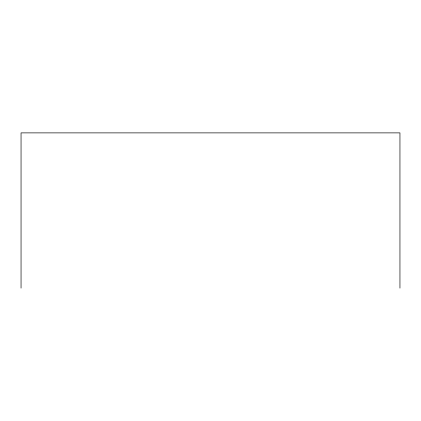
<?xml version="1.0" encoding="UTF-8"?>
<svg xmlns="http://www.w3.org/2000/svg" width="421" height="421" viewBox="0 0 421 421"><rect width="100%" height="100%" fill="white"/><g stroke="black" fill="none" stroke-linecap="round" stroke-linejoin="round"><path stroke-width="0.63" d="M399.95 288.117L399.95 132.883L21.05 132.883L21.05 288.117"/></g></svg>
